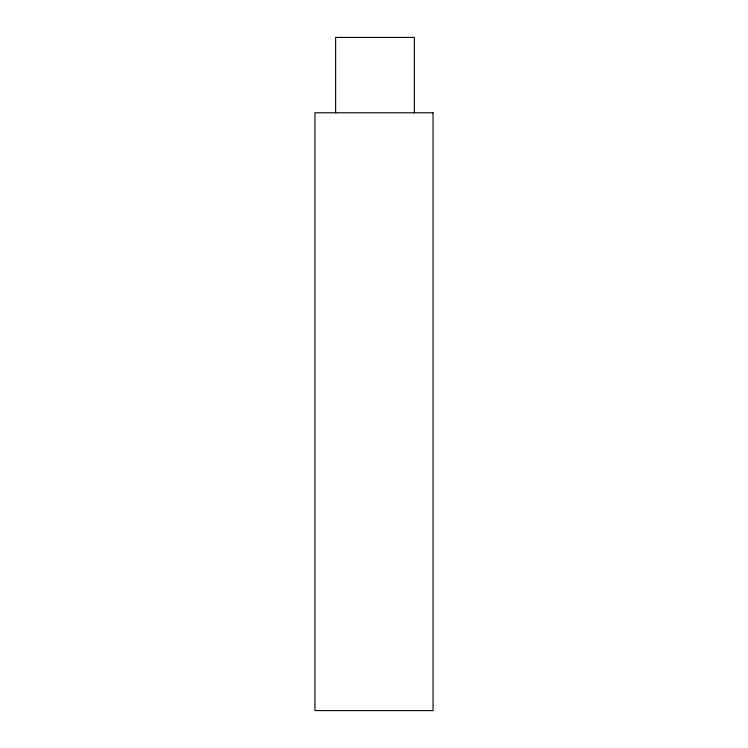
<?xml version="1.0" encoding="UTF-8"?>
<svg xmlns="http://www.w3.org/2000/svg" width="748" height="748" viewBox="0 0 748 748"><rect width="100%" height="100%" fill="white"/><g stroke="black" fill="none" stroke-linecap="round" stroke-linejoin="round"><path stroke-width="1.12" d="M414.373 112.78L414.373 37.4L335.618 37.4L335.618 112.78M433.064 112.78L314.936 112.78L314.936 710.6L433.064 710.6L433.064 112.78"/></g></svg>
